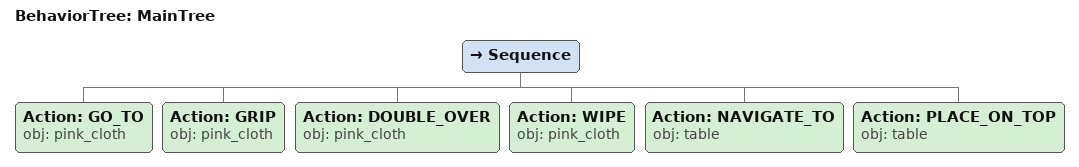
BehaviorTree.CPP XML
<root main_tree_to_execute="MainTree">
  <BehaviorTree ID="MainTree">
    <Sequence>
      <!-- Go to pink_cloth -->
      <Action ID="GO_TO" obj="pink_cloth" />
      <!-- Grip pink_cloth -->
      <Action ID="GRIP" obj="pink_cloth" />
      <!-- Double over pink_cloth -->
      <Action ID="DOUBLE_OVER" obj="pink_cloth" />
      <!-- Smooth folded pink_cloth (wipe to flatten) -->
      <Action ID="WIPE" obj="pink_cloth" />
      <!-- Navigate to table -->
      <Action ID="NAVIGATE_TO" obj="table" />
      <!-- Place on table -->
      <Action ID="PLACE_ON_TOP" obj="table" />
    </Sequence>
  </BehaviorTree>
</root>
